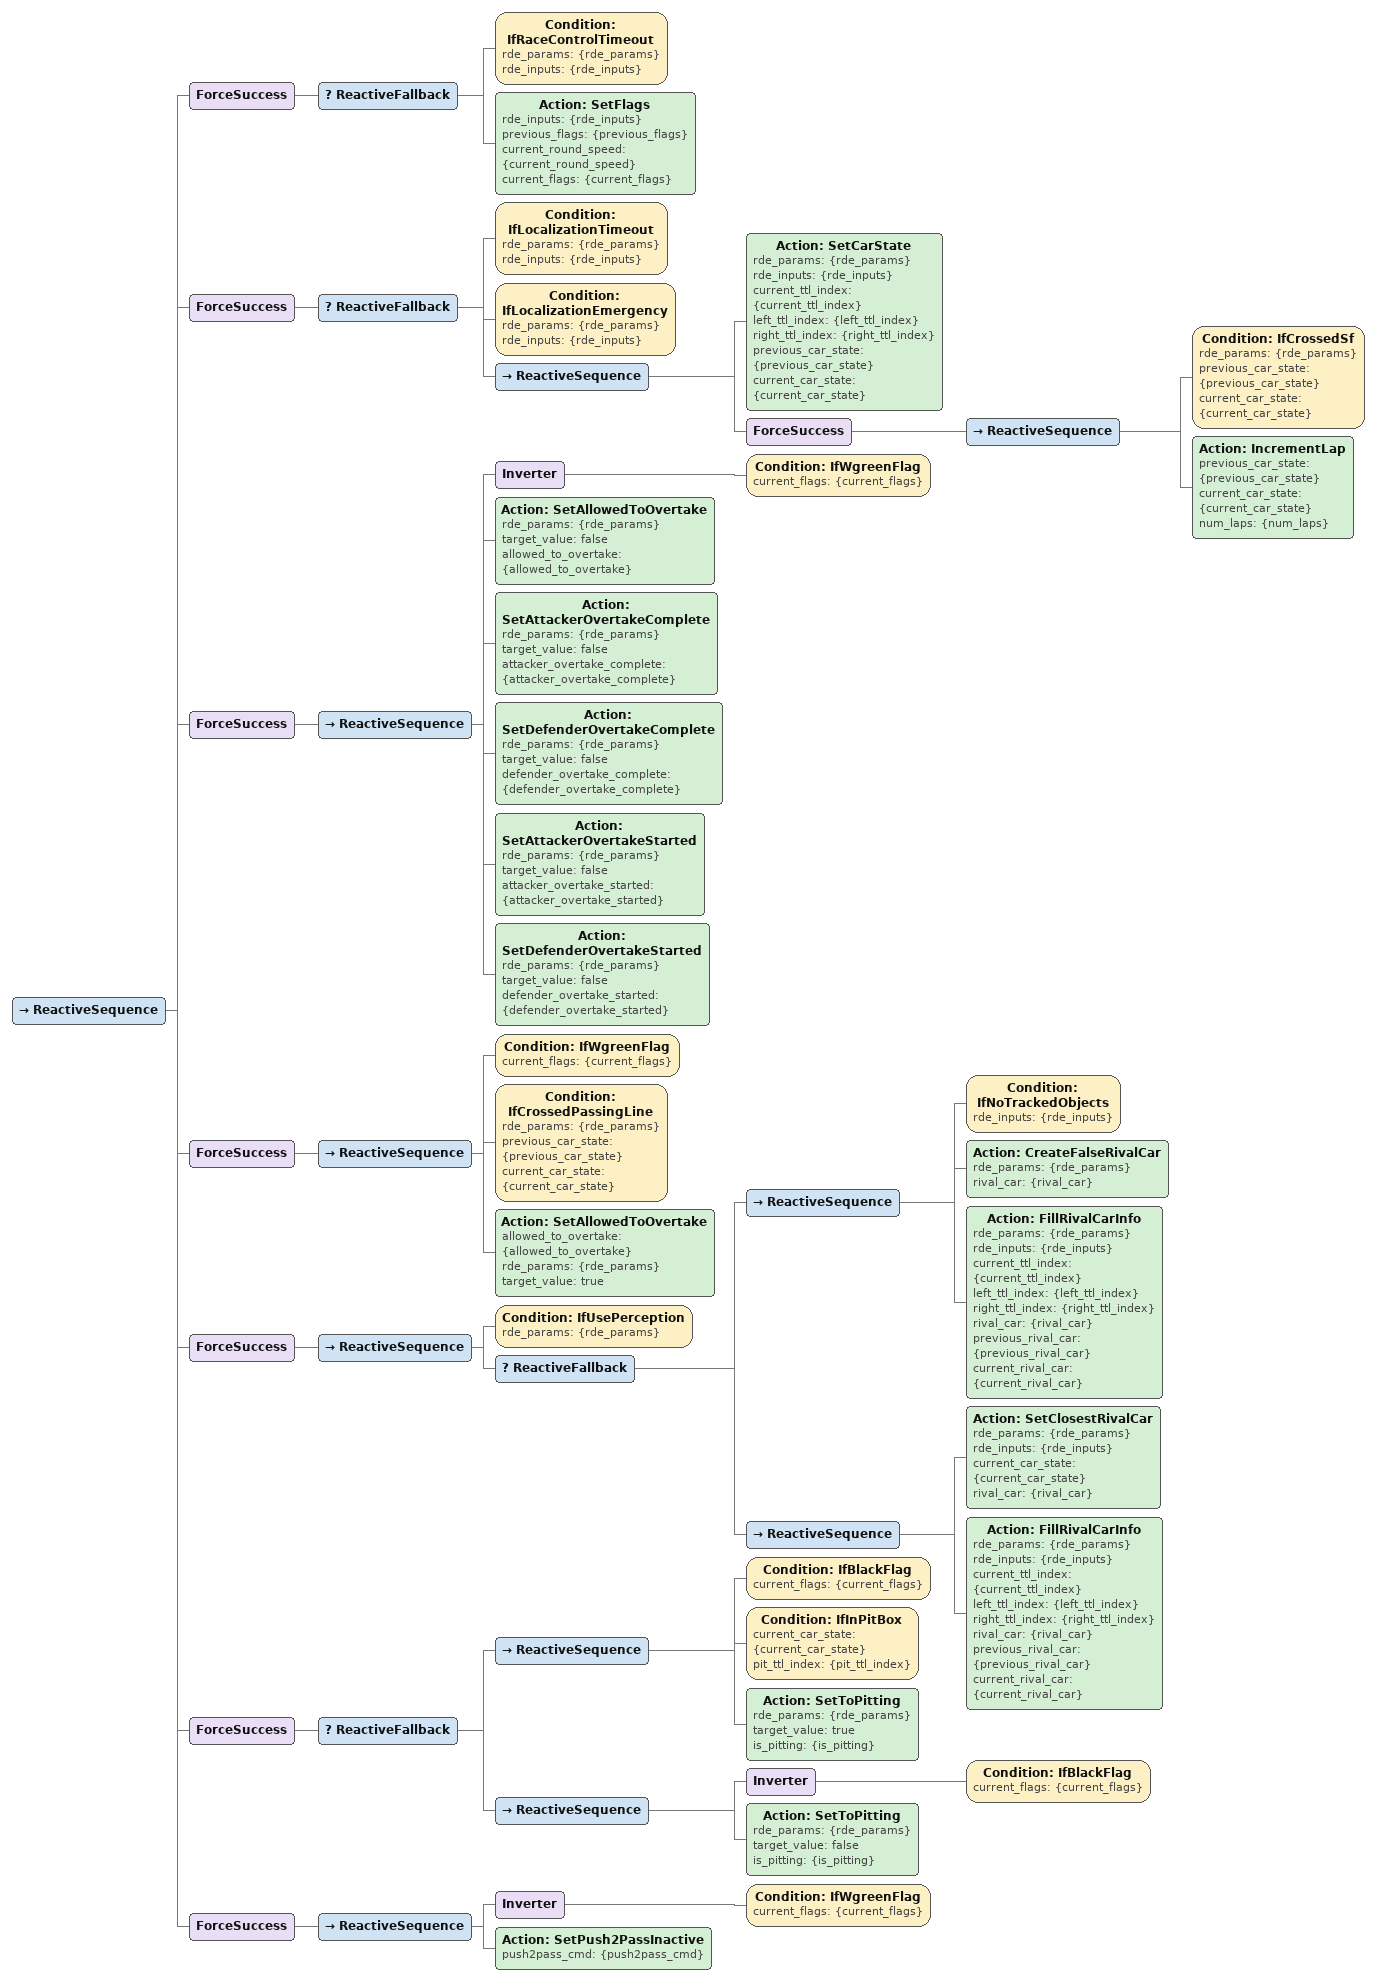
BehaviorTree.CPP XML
<ReactiveSequence> <!-- Set Flags -->
	<ForceSuccess>
		<ReactiveFallback>
			<Condition ID="IfRaceControlTimeout" rde_params="{rde_params}" rde_inputs="{rde_inputs}"/>
			<Action ID="SetFlags" rde_inputs="{rde_inputs}" previous_flags="{previous_flags}" current_round_speed="{current_round_speed}" current_flags="{current_flags}"/>
		</ReactiveFallback>
	</ForceSuccess>
	<ForceSuccess> <!-- Set Car State and Increment Laps -->
		<ReactiveFallback>
			<Condition ID="IfLocalizationTimeout" rde_params="{rde_params}" rde_inputs="{rde_inputs}"/>
			<Condition ID="IfLocalizationEmergency" rde_params="{rde_params}" rde_inputs="{rde_inputs}"/>
			<ReactiveSequence>
				<Action ID="SetCarState" rde_params="{rde_params}" rde_inputs="{rde_inputs}" current_ttl_index="{current_ttl_index}" left_ttl_index="{left_ttl_index}" right_ttl_index="{right_ttl_index}" previous_car_state="{previous_car_state}" current_car_state="{current_car_state}"/>
				<ForceSuccess>
					<ReactiveSequence>
						<Condition ID="IfCrossedSf" rde_params="{rde_params}" previous_car_state="{previous_car_state}" current_car_state="{current_car_state}"/>
						<Action ID="IncrementLap" previous_car_state="{previous_car_state}" current_car_state="{current_car_state}" num_laps="{num_laps}"/>
					</ReactiveSequence>
				</ForceSuccess>
			</ReactiveSequence>
		</ReactiveFallback>
	</ForceSuccess>
	<ForceSuccess> <!-- Reset Overtake Flags -->
		<ReactiveSequence>
			<Inverter>
				<Condition ID="IfWgreenFlag" current_flags="{current_flags}"/>
			</Inverter>
			<Action ID="SetAllowedToOvertake" rde_params="{rde_params}" target_value="false" allowed_to_overtake="{allowed_to_overtake}"/>
			<Action ID="SetAttackerOvertakeComplete" rde_params="{rde_params}" target_value="false" attacker_overtake_complete="{attacker_overtake_complete}"/>
			<Action ID="SetDefenderOvertakeComplete" rde_params="{rde_params}" target_value="false" defender_overtake_complete="{defender_overtake_complete}"/>
			<Action ID="SetAttackerOvertakeStarted" rde_params="{rde_params}" target_value="false" attacker_overtake_started="{attacker_overtake_started}"/>
			<Action ID="SetDefenderOvertakeStarted" rde_params="{rde_params}" target_value="false" defender_overtake_started="{defender_overtake_started}"/>
		</ReactiveSequence>
	</ForceSuccess>
	<ForceSuccess> <!-- Set Allowed to overtake -->
		<ReactiveSequence>
			<Condition ID="IfWgreenFlag" current_flags="{current_flags}"/>
			<Condition ID="IfCrossedPassingLine" rde_params="{rde_params}" previous_car_state="{previous_car_state}" current_car_state="{current_car_state}"/>
			<Action ID="SetAllowedToOvertake" allowed_to_overtake="{allowed_to_overtake}" rde_params="{rde_params}" target_value="true"/>
		</ReactiveSequence>
	</ForceSuccess>
	<ForceSuccess> <!-- Fill Rival Car Info -->
		<ReactiveSequence>
		<Condition ID="IfUsePerception" rde_params="{rde_params}"/>
		<ReactiveFallback>
			<ReactiveSequence>
				<Condition ID="IfNoTrackedObjects" rde_inputs="{rde_inputs}"/>
				<Action ID="CreateFalseRivalCar" rde_params="{rde_params}" rival_car="{rival_car}"/>
				<Action ID="FillRivalCarInfo" rde_params="{rde_params}" rde_inputs="{rde_inputs}" current_ttl_index="{current_ttl_index}" left_ttl_index="{left_ttl_index}" right_ttl_index="{right_ttl_index}" rival_car="{rival_car}" previous_rival_car="{previous_rival_car}" current_rival_car="{current_rival_car}"/>
			</ReactiveSequence>
			<ReactiveSequence>
				<Action ID="SetClosestRivalCar" rde_params="{rde_params}" rde_inputs="{rde_inputs}" current_car_state="{current_car_state}" rival_car="{rival_car}"/>
				<Action ID="FillRivalCarInfo" rde_params="{rde_params}" rde_inputs="{rde_inputs}" current_ttl_index="{current_ttl_index}" left_ttl_index="{left_ttl_index}" right_ttl_index="{right_ttl_index}" rival_car="{rival_car}" previous_rival_car="{previous_rival_car}" current_rival_car="{current_rival_car}"/>
			</ReactiveSequence>
			</ReactiveFallback>
		</ReactiveSequence>
	</ForceSuccess>
	<ForceSuccess> <!-- Pitting Behavior -->
		<ReactiveFallback>
			<ReactiveSequence>
				<Condition ID="IfBlackFlag" current_flags="{current_flags}"/>
				<Condition ID="IfInPitBox" current_car_state="{current_car_state}" pit_ttl_index="{pit_ttl_index}"/>
				<Action ID="SetToPitting" rde_params="{rde_params}" target_value="true" is_pitting="{is_pitting}"/>
			</ReactiveSequence>
			<ReactiveSequence>
				<Inverter>
					<Condition ID="IfBlackFlag" current_flags="{current_flags}"/>
				</Inverter>
				<Action ID="SetToPitting" rde_params="{rde_params}" target_value="false" is_pitting="{is_pitting}"/>
			</ReactiveSequence>
		</ReactiveFallback>
	</ForceSuccess>
	<ForceSuccess> <!-- This mode does not require Push2Pass -->
		<ReactiveSequence>
			<Inverter>
				<Condition ID="IfWgreenFlag" current_flags="{current_flags}"/>
			</Inverter>
			<Action ID="SetPush2PassInactive" push2pass_cmd="{push2pass_cmd}"/>
		</ReactiveSequence>
	</ForceSuccess>
</ReactiveSequence>
